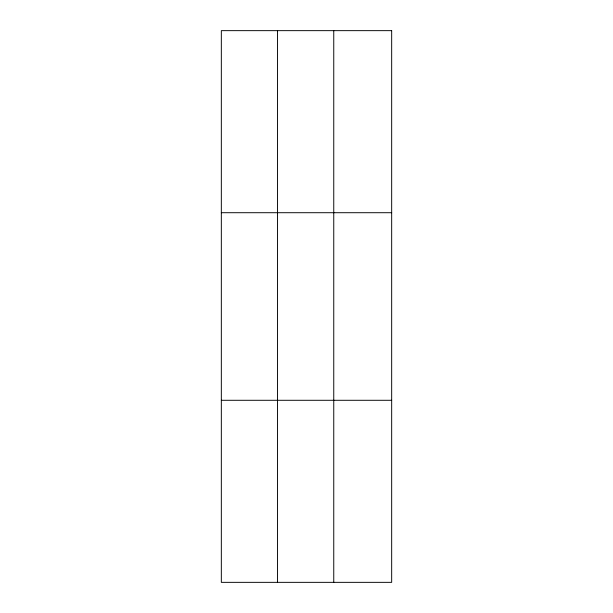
<?xml version="1.0" encoding="UTF-8"?>
<svg xmlns="http://www.w3.org/2000/svg" width="613" height="613" viewBox="0 0 613 613"><rect width="100%" height="100%" fill="white"/><g stroke="black" fill="none" stroke-linecap="round" stroke-linejoin="round"><path stroke-width="0.92" d="M221.331 212.711L391.669 212.711M221.331 400.289L391.669 400.289M333.756 30.65L333.756 582.35M277.543 30.65L277.543 582.35M391.669 30.65L391.669 582.35L221.331 582.35L221.331 30.65L391.669 30.65"/></g></svg>
